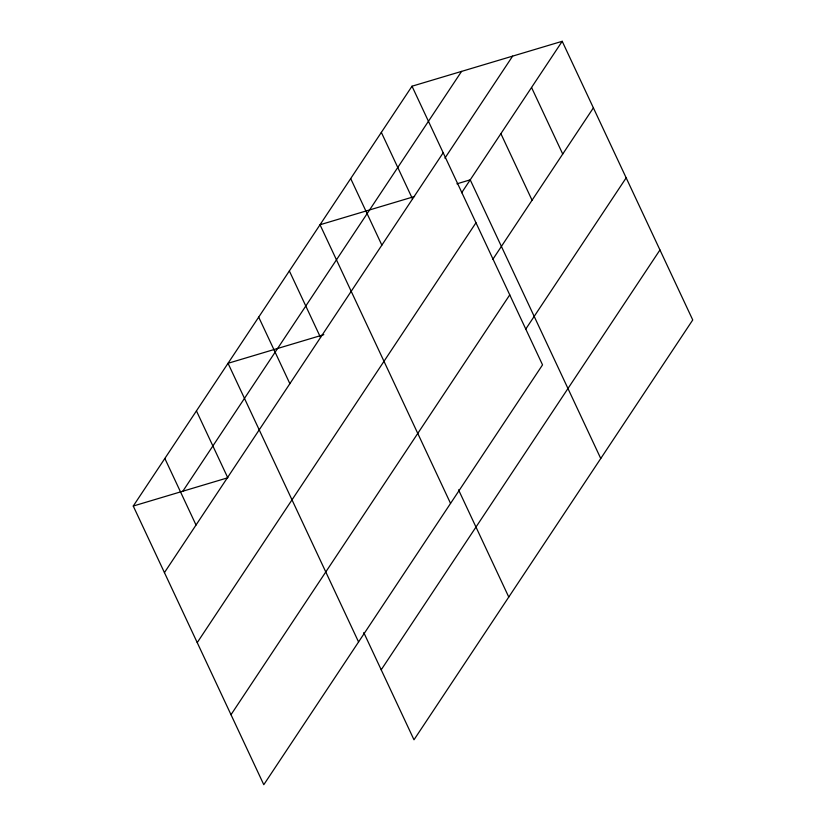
<?xml version="1.0" encoding="UTF-8"?>
<svg xmlns="http://www.w3.org/2000/svg" width="826" height="826" viewBox="0 0 826 826"><rect width="100%" height="100%" fill="white"/><g stroke="black" fill="none" stroke-linecap="round" stroke-linejoin="round"><path stroke-width="1.24" d="M412.009 86.214L542.537 364.865L263.793 784.7L133.254 506.039L412.009 86.214L562.207 41.3L692.746 319.961L413.991 739.786L363.77 632.582M182.825 491.222L461.579 71.387M164.436 572.604L443.19 152.769M444.904 158.148L512.647 56.116M461.662 192.737L562.207 41.3M197.228 642.597L475.972 222.762M492.843 259.292L593.388 107.855M231.001 714.707L509.756 294.872M525.625 329.285L626.17 177.848M381.199 669.803L659.953 249.968M414.58 196.485L320.023 224.755L450.552 503.416M456.923 183.826L470.221 179.841L600.75 458.502M323.802 334.664L228.038 363.295L358.567 641.957M133.254 506.039L227.811 477.769M531.541 87.484L562.723 154.039M500.886 133.667L532.058 200.222M381.344 132.387L412.525 198.952M350.689 178.571L381.86 245.136M458.544 489.839L508.764 597.043M289.358 270.938L320.54 337.493M258.693 317.122L289.874 383.677M196.443 410.883L227.625 477.438M164.849 458.461L196.03 525.026"/></g></svg>
